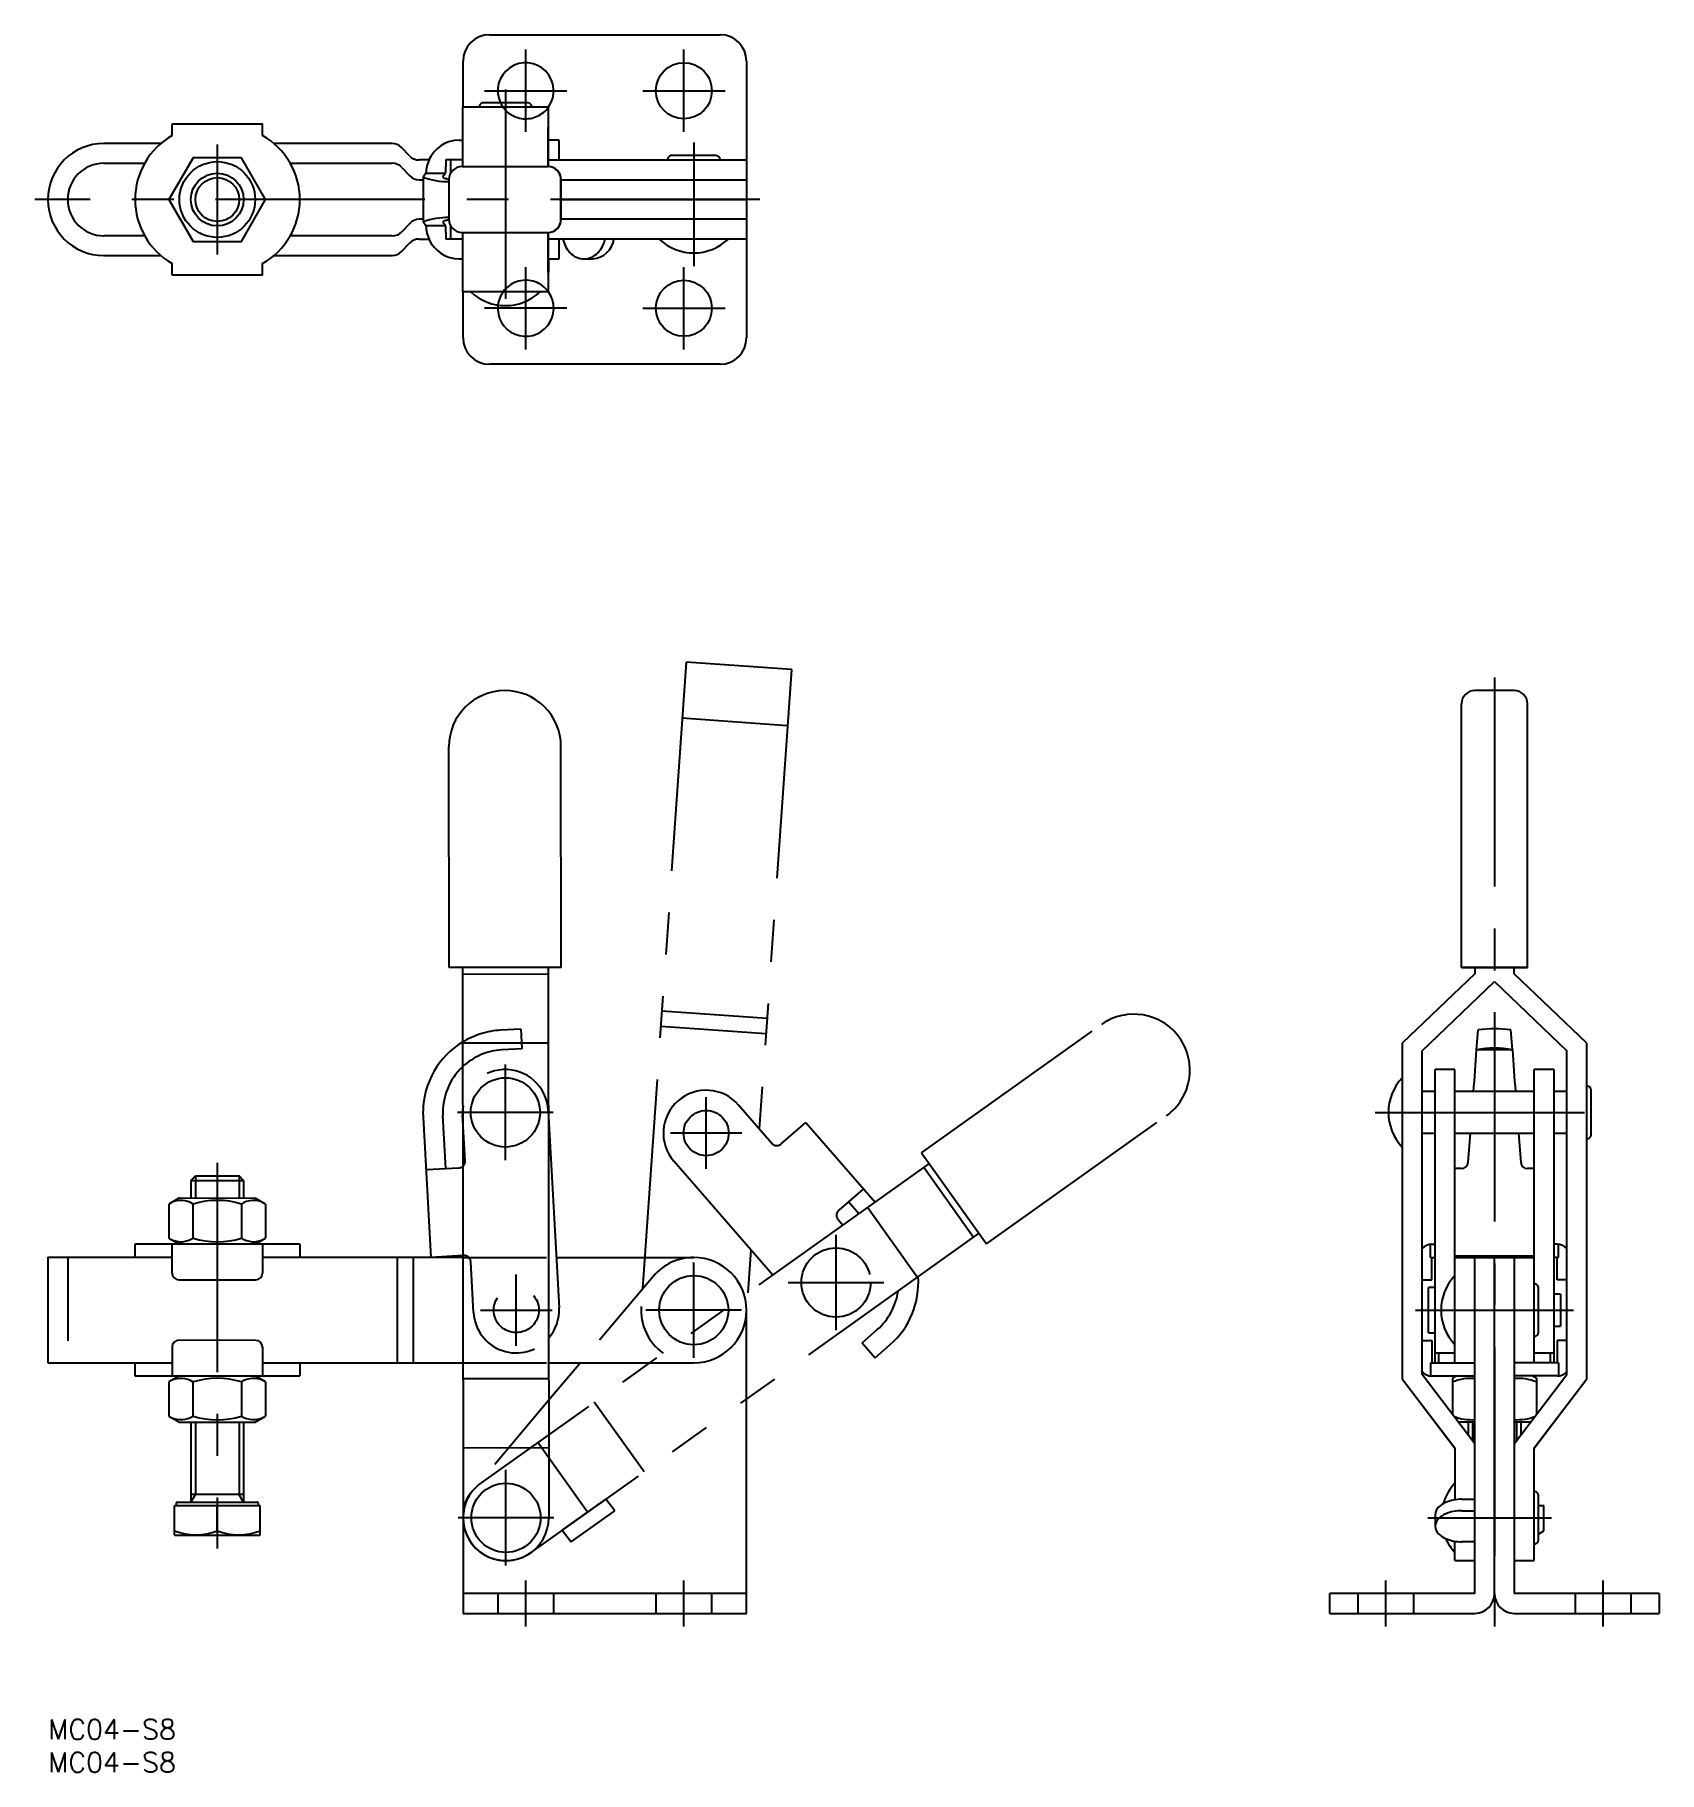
# Model space of a CAD drawing. Extents: x -71 to 175, y -39 to 225.
import ezdxf

# ---------------------------------------------------------------- set-up
doc = ezdxf.new("R2010")
doc.units = 0
for name, pattern in [('CENTER', [50.8, 31.75, -6.35, 6.35, -6.35]), ('DASHED', [19.05, 12.7, -6.35]), ('PHANTOM', [63.5, 31.75, -6.35, 6.35, -6.35, 6.35, -6.35])]:
    doc.linetypes.add(name, pattern=pattern)
doc.layers.get('0').update_dxf_attribs({"linetype": 'CONTINUOUS'})
doc.layers.add('CENTER', color=1, linetype='CENTER')
doc.styles.get("Standard").update_dxf_attribs({"font": 'txt.shx', "height": 3, "bigfont": 'bigfont.shx'})

msp = doc.modelspace()

# ---------------------------------------------------------------- linework, layer by layer
at = {"color": 7, "linetype": 'CONTINUOUS'}
for p, q in [((-2.5, 225), (32.5, 225)), ((-6.5, 214), (-6.5, 221)), ((36.5, 221), (36.5, 179)), ((-6.59, 214), (-6.6, 205)), ((6.47, 214), (-6.59, 214)), ((3.25, 214.67), (-3.4, 214.67)), ((6.41, 214), (6.4, 205)), ((6.48, 209), (6.47, 214)), ((-50.66, 211.5), (-36.94, 211.5)), ((-50.66, 209.7), (-50.66, 211.5)), ((-36.94, 209.7), (-36.94, 211.5)), ((6.4, 205), (6.41, 211)), ((6.47, 211), (6.41, 211)), ((6.48, 209), (6.47, 211)), ((-52.36, 208.5), (-61, 208.5)), ((-17.25, 208.5), (-35.21, 208.5)), ((-7.08, 209), (-6.6, 209)), ((8.06, 209), (6.41, 209)), ((8.06, 206), (8.06, 209)), ((-47.46, 206.35), (-51.13, 200)), ((-40.13, 206.35), (-47.46, 206.35)), ((-36.46, 200), (-40.13, 206.35)), ((-14.65, 206.62), (-15.85, 207.88)), ((-11.67, 206), (-13.15, 206)), ((-6.6, 206), (-9.12, 206)), ((-9.12, 206), (-9.12, 204.99)), ((-8.39, 206), (-8.39, 203.98)), ((6.4, 206), (36.5, 206)), ((31.83, 206.67), (25.18, 206.67)), ((-61, 205.5), (-54.82, 205.5)), ((-32.72, 205.5), (-17.25, 205.5)), ((-15.8, 204.88), (-14.6, 203.62)), ((-13.15, 203), (-12.58, 203)), ((-12.14, 204), (-12.58, 203.39)), ((-12.58, 203.39), (-12.58, 196.61)), ((-12.14, 204), (-9.17, 204)), ((-9.17, 204), (-9.57, 203.45)), ((-8.65, 203), (-8.65, 197)), ((-6.65, 205), (6.39, 205)), ((8.35, 197), (8.35, 203)), ((8.39, 203), (36.5, 203)), ((8.39, 197), (8.39, 203)), ((-51.13, 200), (-47.46, 193.65)), ((-40.13, 193.65), (-36.46, 200)), ((8.39, 200), (36.5, 200)), ((-14.6, 196.38), (-15.8, 195.12)), ((-12.58, 197), (-13.15, 197)), ((-12.14, 196), (-12.58, 196.61)), ((-9.17, 196), (-12.14, 196)), ((-9.17, 196), (-9.57, 196.55)), ((-8.39, 196.02), (-8.39, 194)), ((36.5, 197), (8.39, 197)), ((-54.82, 194.5), (-61, 194.5)), ((-47.46, 193.65), (-40.13, 193.65)), ((-17.25, 194.5), (-32.72, 194.5)), ((-15.85, 192.12), (-14.65, 193.38)), ((-13.15, 194), (-11.67, 194)), ((-9.12, 195), (-9.12, 194)), ((-6.6, 194), (-9.12, 194)), ((-6.65, 195), (6.39, 195)), ((-6.6, 195), (-6.59, 186)), ((6.4, 195), (6.41, 186)), ((6.41, 189), (6.4, 195)), ((36.5, 194), (6.4, 194)), ((8.06, 191), (8.06, 194)), ((-61, 191.5), (-52.36, 191.5)), ((-50.66, 188.5), (-50.66, 190.3)), ((-36.94, 188.5), (-36.94, 190.3)), ((-35.21, 191.5), (-17.25, 191.5)), ((-7.08, 191), (-6.6, 191)), ((6.41, 191), (8.06, 191)), ((6.47, 186), (6.48, 191)), ((6.48, 191), (6.47, 189)), ((11.84, 191), (13.2, 191)), ((-36.94, 188.5), (-50.66, 188.5)), ((6.47, 189), (6.41, 189)), ((6.47, 186), (-6.59, 186)), ((-6.5, 179), (-6.5, 186)), ((32.5, 175), (-2.5, 175)), ((153, 125.5), (147, 125.5)), ((145, 83.49), (145, 123.5)), ((155, 83.49), (155, 123.5)), ((-8.61, 83.49), (-8.65, 116.99)), ((8.39, 83.51), (8.35, 117.01)), ((8.39, 83.51), (-8.61, 83.49)), ((-6.61, 83.49), (-6.5, -0.01)), ((-6.61, 82.49), (6.39, 82.51)), ((6.39, 83.51), (6.5, 0.01)), ((147, 82.51), (136, 72.01)), ((147, 83.51), (147, 82.51)), ((153, 83.51), (147, 83.51)), ((147, 83.51), (153, 83.51)), ((153, 82.51), (153, 83.51)), ((164, 72.01), (153, 82.51)), ((139, 70.86), (150, 81.36)), ((139, 70.84), (150, 81.34)), ((150, 81.36), (161, 70.86)), ((150, 81.34), (150, 81.36)), ((150, 81.34), (161, 70.84)), ((147.27, 71), (147.53, 74.03)), ((152.73, 71), (152.47, 74.03)), ((6.41, 72.01), (-6.59, 71.99)), ((136, 72.01), (136, 21.08)), ((164, 21.08), (164, 72.01)), ((139, 21.73), (139, 70.86)), ((147.27, 71), (147.27, 70.98)), ((152.73, 70.98), (147.27, 70.98)), ((152.73, 71), (152.73, 70.98)), ((161, 21.73), (161, 70.86)), ((141, 23.51), (141, 68)), ((144, 68), (141, 68)), ((144, 23.51), (144, 68)), ((156, 23.51), (156, 68)), ((159, 68), (156, 68)), ((159, 68), (159, 23.51)), ((141, 64.65), (139, 64.65)), ((156, 64.65), (144, 64.65)), ((161, 64.65), (159, 64.65)), ((164.67, 58.17), (164.67, 64.82)), ((-11.36, 39.51), (-12.58, 61.68)), ((-9.12, 52.98), (-9.57, 61.02)), ((6.42, 61.68), (8.06, 31.86)), ((139, 58.35), (141, 58.35)), ((144, 58.35), (156, 58.35)), ((146, 53.89), (146.34, 58.35)), ((153.66, 58.35), (154, 53.89)), ((159, 58.35), (161, 58.35)), ((-12.09, 52.82), (-7.13, 53.09)), ((145, 52.98), (144, 52.98)), ((156, 52.98), (154.99, 52.98)), ((-47.8, 51.19), (-47.12, 51.86)), ((-47.8, 51.19), (-47.8, 48.51)), ((-47.8, 51.19), (-39.8, 51.19)), ((-47.12, 51.86), (-40.47, 51.86)), ((-39.8, 51.19), (-40.47, 51.86)), ((-39.8, 51.19), (-39.8, 48.51)), ((-49.55, 48.52), (-51.13, 47.6)), ((-51.13, 47.6), (-51.13, 42.43)), ((-49.55, 48.52), (-38.05, 48.51)), ((-47.46, 42.43), (-47.46, 47.6)), ((-40.13, 47.6), (-40.13, 42.43)), ((-36.46, 47.6), (-38.05, 48.51)), ((-36.46, 47.6), (-36.47, 42.43)), ((-51.13, 42.43), (-49.55, 41.52)), ((-38.05, 41.51), (-36.47, 42.43)), ((-31.3, 41.51), (-56.3, 41.52)), ((-56.3, 41.52), (-56.3, 39.52)), ((-50.66, 37.12), (-50.66, 41.52)), ((-36.94, 41.51), (-36.94, 37.11)), ((-31.3, 41.51), (-31.3, 39.51)), ((-6.55, 39.77), (-11.36, 39.51)), ((140.3, 39.51), (140.3, 41.5)), ((140.5, 41.51), (141, 41.51)), ((156, 39.67), (144, 39.67)), ((159.5, 41.51), (159, 41.51)), ((159.7, 39.51), (159.7, 41.5)), ((-69.5, 39.52), (-69.5, 23.52)), ((-69.5, 39.52), (-50.66, 39.52)), ((-6.55, 39.51), (-36.94, 39.51)), ((-16.45, 23.51), (-16.44, 39.51)), ((-14.06, 39.51), (-14.06, 23.51)), ((7.64, 39.5), (28.5, 39.5)), ((140.3, 39.51), (141, 39.51)), ((140.5, 36.11), (140.5, 39.51)), ((144, 39.5), (147, 39.5)), ((147, -11.5), (147, 39.51)), ((147, 39.51), (153, 39.51)), ((150, -11.5), (150, 39.51)), ((153, 39.51), (153, -11.5)), ((153, 39.5), (156, 39.5)), ((159.7, 39.51), (159, 39.51)), ((159.5, 36.11), (159.5, 39.51)), ((-49.66, 36.12), (-37.94, 36.11)), ((139, 36.11), (140.5, 36.11)), ((140, 28.08), (140, 34.93)), ((141, 34.93), (140, 34.93)), ((156.67, 28.17), (156.67, 34.83)), ((161, 36.11), (159.5, 36.11)), ((160, 33.93), (159, 33.93)), ((160, 33.93), (160, 29.08)), ((36.5, -14.5), (36.5, 31.5)), ((159, 29.08), (160, 29.08)), ((-37.94, 26.91), (-49.66, 26.92)), ((139, 26.91), (140.5, 26.91)), ((140, 28.08), (141, 28.08)), ((140.5, 26.91), (140.5, 23.51)), ((159.5, 26.91), (159.5, 23.51)), ((161, 26.91), (159.5, 26.91)), ((-50.66, 25.92), (-50.66, 21.52)), ((-36.94, 25.91), (-36.94, 21.51)), ((141, 25.01), (144, 25.01)), ((141.5, 25.01), (141.5, 23.51)), ((156, 25.01), (159, 25.01)), ((158.5, 23.51), (158.5, 25.01)), ((-69.5, 23.52), (-50.66, 23.52)), ((-56.3, 23.52), (-56.3, 21.52)), ((-56.3, 21.52), (-31.3, 21.51)), ((-49.55, 21.52), (-51.13, 20.6)), ((-36.47, 20.6), (-38.05, 21.51)), ((-36.94, 23.51), (-6.53, 23.51)), ((-31.3, 23.51), (-31.3, 21.51)), ((6.47, 21.1), (-6.53, 21.08)), ((6.47, 23.5), (28.5, 23.5)), ((11.3, 23.5), (6.48, 17.78)), ((136, 21.1), (144, 10.6)), ((147, 11.23), (139, 21.73)), ((140.3, 23.51), (147, 23.51)), ((140.3, 23.51), (140.3, 21.52)), ((140.5, 21.51), (147, 21.51)), ((144.25, 21.51), (143.65, 21.17)), ((143.65, 21.17), (143.65, 15.63)), ((159.7, 23.51), (153, 23.51)), ((153, 11.23), (161, 21.73)), ((159.5, 21.51), (153, 21.51)), ((156.35, 21.17), (155.75, 21.51)), ((156, 10.6), (164, 21.1)), ((156.35, 21.17), (156.35, 15.63)), ((159.7, 23.51), (159.7, 21.52)), ((-51.13, 20.6), (-51.14, 15.43)), ((-47.47, 15.43), (-47.47, 20.6)), ((-40.14, 20.6), (-40.14, 15.43)), ((-36.47, 20.6), (-36.47, 15.43)), ((136, 21.08), (144, 10.58)), ((156, 10.58), (164, 21.08)), ((-51.14, 15.43), (-49.55, 14.52)), ((-49.55, 14.52), (-38.05, 14.51)), ((-47.8, 14.51), (-47.81, 2.36)), ((-39.8, 14.51), (-39.81, 2.36)), ((-38.05, 14.51), (-36.47, 15.43)), ((147, 14.51), (144.5, 14.51)), ((146, 14.51), (146, 12.55)), ((155.5, 14.51), (153, 14.51)), ((154, 14.51), (154, 12.55)), ((6.49, 10.6), (-6.51, 10.58)), ((144, 10.6), (144, 2.73)), ((156, -6.5), (156, 10.6)), ((-39.81, 3.53), (-47.81, 3.54)), ((8.53, -1.9), (15.15, 2.81)), ((16.51, 1.07), (15.15, 2.81)), ((145.06, 2.81), (147, 2.81)), ((156.67, -3.33), (156.67, 3.32)), ((-50.31, -2.58), (-50.31, 1.87)), ((-50.31, 1.87), (-37.31, 1.86)), ((-50.06, 2.17), (-50.06, 1.87)), ((-49.86, 2.37), (-37.76, 2.36)), ((-43.81, -2), (-43.81, 1.86)), ((-37.56, 1.86), (-37.56, 2.16)), ((-37.31, -2.58), (-37.31, 1.86)), ((9.89, -3.64), (16.51, 1.07)), ((141, 0.46), (141, -1.29)), ((145.06, 1.07), (147, 1.07)), ((156.67, 1.86), (157.51, 1.86)), ((157.51, -2), (157.51, 1.86)), ((-50.31, -2.58), (-50.21, -2.63)), ((-50.21, -2.63), (-37.41, -2.64)), ((-37.41, -2.64), (-37.31, -2.58)), ((-6.5, 0), (-6.5, -14.5)), ((8.53, -1.9), (9.89, -3.64)), ((156.67, -2.48), (157.51, -2)), ((144, -6.5), (144, -3.56)), ((147, -3.64), (145.06, -3.64)), ((144, -6.5), (147, -6.5)), ((153, -6.5), (156, -6.5)), ((36.5, -11.5), (-6.5, -11.5)), ((147, -11.5), (125, -11.5)), ((125, -14.5), (125, -11.5)), ((175, -11.5), (153, -11.5)), ((175, -11.5), (175, -14.5)), ((-6.5, -14.5), (36.5, -14.5)), ((125, -14.5), (147, -14.5)), ((153, -14.5), (175, -14.5))]:
    msp.add_line(p, q, dxfattribs=at)
at = {"color": 3, "linetype": 'PHANTOM'}
for p, q in [((27.36, 129.82), (20.52, 32.06)), ((43.32, 128.7), (27.36, 129.82)), ((43.32, 128.7), (38.44, 59)), ((26.76, 121.34), (42.72, 120.22)), ((23.65, 76.89), (39.62, 75.78)), ((39.45, 73.4), (23.49, 74.51)), ((63.07, 55.38), (90.35, 74.82)), ((30.38, 52.94), (30.38, 63.79)), ((35.28, 62.63), (40.34, 56.82)), ((72.93, 41.54), (100.21, 60.98)), ((35.8, 58.36), (24.95, 58.36)), ((41.75, 56.72), (45.5, 59.98)), ((45.5, 59.98), (56, 47.89)), ((63.07, 55.38), (72.93, 41.54)), ((64.23, 53.75), (-3.77, 5.29)), ((40.48, 36.83), (25.47, 54.1)), ((63.41, 53.17), (70.96, 42.58)), ((54.24, 49.92), (50.49, 46.66)), ((52, 47.97), (53.57, 46.16)), ((50.39, 45.25), (51.12, 44.41)), ((62.41, 36.49), (54.86, 47.08)), ((71.77, 43.16), (3.77, -5.29)), ((50.08, 42.94), (50.08, 28.44)), ((37.16, 40.65), (36.7, 34.14)), ((42.83, 35.69), (57.33, 35.69)), ((54.03, 26.53), (56.35, 28.55)), ((54.03, 26.53), (56, 24.27)), ((56, 24.27), (58.31, 26.28)), ((20.95, 6.95), (13.4, 17.53)), ((12.4, 0.85), (4.85, 11.44))]:
    msp.add_line(p, q, dxfattribs=at)
at = {"color": 3, "linetype": 'DASHED'}
for p, q in [((2.26, 74.15), (-0.8, 73.98)), ((2.26, 74.15), (2.43, 71.15)), ((2.43, 71.15), (-0.64, 70.98)), ((-6.18, 54.14), (-6.57, 61.14)), ((6.41, 61.86), (6.42, 61.68)), ((-6.4, 39.78), (-6.55, 39.77)), ((-66.5, 39.52), (-66.5, 23.52)), ((-6.55, 39.51), (7.64, 39.5)), ((-4.92, 31.15), (-5.34, 38.84)), ((22.38, 36.65), (11.3, 23.5)), ((-6.53, 23.51), (6.47, 23.5)), ((6.48, 17.78), (-5.32, 3.77)), ((-6.5, 0.55), (-6.5, 0)), ((-1.25, -11.5), (-1.25, -14.5)), ((7.25, -14.5), (7.25, -11.5)), ((22.75, -11.5), (22.75, -14.5)), ((31.25, -14.5), (31.25, -11.5)), ((129.25, -11.5), (129.25, -14.5)), ((137.75, -14.5), (137.75, -11.5)), ((162.25, -11.5), (162.25, -14.5)), ((170.75, -14.5), (170.75, -11.5))]:
    msp.add_line(p, q, dxfattribs=at)
at = {"color": 1, "linetype": 'CENTER'}
for p, q in [((131.9, 61.5), (166.67, 61.5)), ((139.9, 31.5), (158.67, 31.5)), ((139.9, 0), (158.67, 0))]:
    msp.add_line(p, q, dxfattribs=at)
at = {"color": 3, "linetype": 'CONTINUOUS'}
for p, q in [((-47.12, 51.86), (-47.12, 48.51)), ((-40.47, 51.86), (-40.47, 48.51)), ((-47.13, 14.51), (-47.13, 3.54)), ((-40.48, 14.51), (-40.48, 3.54)), ((146.68, 14.51), (146.68, 11.66)), ((153.32, 14.51), (153.32, 11.66)), ((-47.81, 2.36), (-47.13, 3.54)), ((-39.81, 2.36), (-40.48, 3.54))]:
    msp.add_line(p, q, dxfattribs=at)
at = {"color": 7, "linetype": 'CONTINUOUS'}
for centre, radius in [((27, 216.5), 4.25), ((-43.8, 200), 5.75), ((-43.8, 200), 4), ((27, 183.5), 4.25), ((-0.08, 61.5), 5.25), ((28.5, 31.5), 5.25), ((0, 0), 5.25)]:
    msp.add_circle(centre, radius, dxfattribs=at)
at = {"color": 3, "linetype": 'CONTINUOUS'}
msp.add_circle((-43.8, 200), 3.32, dxfattribs=at)
at = {"color": 3, "linetype": 'PHANTOM'}
for centre, radius in [((30.38, 58.36), 3.43), ((50.08, 35.69), 5.25)]:
    msp.add_circle(centre, radius, dxfattribs=at)
at = {"color": 3, "linetype": 'DASHED'}
msp.add_circle((1.57, 31.51), 3.42, dxfattribs=at)
at = {"color": 7, "linetype": 'CONTINUOUS'}
for centre, radius, start, end in [((-2.5, 221), 4, 90, 180), ((32.5, 221), 4, 0, 90), ((3, 216.5), 4.25, 323.9681, 205.4302), ((-3.42, 214.02), 0.653, 88.9012, 181.9614), ((3.26, 214.02), 0.653, 358.0393, 91.098), ((-61, 200), 8.5, 90, 270), ((-45.08, 200), 11.19, 119.9109, 240.0891), ((-42.4, 200), 11.13, 299.3681, 60.6319), ((-17.3, 206.5), 2, 43.6468, 88.5679), ((-7.1, 204.01), 4.99, 89.8738, 156.4796), ((-13.2, 208), 2, 223.6064, 271.3916), ((-7.08, 204), 5.01, 156.454, 168.5229), ((25.16, 206.02), 0.653, 88.9014, 181.9613), ((31.83, 206), 0.675, 360, 90), ((-61, 200), 5.5, 90, 270), ((-17.25, 203.5), 2, 43.6469, 89.9999), ((-13.15, 205), 2, 223.6469, 269.9999), ((-8.84, 213.53), 10.8, 249.7637, 271.0138), ((-5.58, 203.52), 6.58, 167.0269, 175.8137), ((-9.52, 203.42), 0.0616, 143.3073, 216.695), ((-9.37, 203.54), 0.258, 219.6203, 246.5911), ((-9.05, 204.17), 0.957, 244.1935, 251.458), ((-8.58, 205.6), 2.47, 251.5686, 257.207), ((-14.59, 204.77), 5.47, 351.9074, 2.2695), ((-7.66, 209.68), 6.65, 257.2603, 261.4458), ((-6.65, 203), 2, 90, 180), ((6.35, 203), 2, 360, 90), ((6.39, 203), 2, 0, 90), ((-17.25, 196.5), 2, 270.0001, 316.3531), ((-13.15, 195), 2, 90, 136.3531), ((-8.84, 186.47), 10.8, 88.9862, 110.2363), ((-5.58, 196.48), 6.58, 184.1863, 192.9731), ((-9.52, 196.58), 0.0616, 143.305, 216.6927), ((-9.37, 196.46), 0.258, 113.4089, 140.3797), ((-9.05, 195.83), 0.957, 108.542, 115.8065), ((-8.58, 194.4), 2.47, 102.793, 108.4314), ((-14.65, 195.22), 5.53, 357.712, 8.0565), ((-7.66, 190.32), 6.65, 98.5542, 102.7397), ((-6.65, 197), 2, 180, 270), ((6.35, 197), 2, 270, 0), ((6.39, 197), 2, 270, 0), ((-13.2, 192), 2, 88.6084, 136.3936), ((-7.08, 196), 5.01, 191.4771, 203.546), ((-7.1, 195.99), 4.99, 203.5204, 270.1262), ((12.81, 194.86), 4.25, 191.7222, 223.6459), ((12.92, 194.49), 3.5, 274.4817, 351.9306), ((10.88, 194.86), 4.25, 316.3541, 348.2778), ((28.5, 199.51), 7.61, 226.3972, 313.6028), ((-17.3, 193.5), 2, 271.4321, 316.3532), ((11.84, 193.85), 2.85, 222.3522, 317.6478), ((-0.08, 191.51), 7.61, 226.3972, 313.6028), ((3, 183.5), 4.25, 173.4288, 36.0319), ((-2.5, 179), 4, 180, 270), ((32.5, 179), 4, 270, 0), ((-0.15, 117), 8.5, 0.0733, 180.0733), ((147, 123.5), 2, 90, 180), ((153, 123.5), 2, 0, 90), ((146.5, -307.31), 390.82, 89.9266, 90.2198), ((146.5, 475.23), 391.74, 269.7805, 270.073), ((153.5, -307.31), 390.82, 89.7802, 90.0734), ((153.5, 475.23), 391.74, 269.927, 270.2195), ((150, 53.94), 20.24, 83.0031, 96.9969), ((-0.08, 61.5), 12.5, 121.4054, 179.1734), ((150, 55.3), 15.94, 80.1371, 99.8629), ((-251.06, 96.02), 399.12, 355.4913, 356.4028), ((551.07, 96.03), 399.13, 183.5972, 184.5086), ((-0.08, 61.5), 9.5, 133.2469, 182.9039), ((141.51, 61.5), 7.61, 136.3972, 223.6028), ((164.02, 64.84), 0.653, 358.902, 91.9607), ((164.02, 58.16), 0.653, 268.0379, 1.0995), ((-7.18, 54.09), 1, 273.1459, 307.9066), ((145, 53.98), 0.999, 269.9616, 355.0566), ((155, 53.98), 0.999, 184.9434, 269.5022), ((-49.3, 44.83), 3.32, 56.4879, 116.4879), ((-43.8, 35.83), 12.33, 72.6869, 107.2909), ((-38.3, 44.83), 3.32, 63.4898, 123.4897), ((-49.3, 45.2), 3.32, 243.4897, 303.4898), ((-43.8, 54.2), 12.33, 252.6869, 287.2909), ((-38.3, 45.2), 3.32, 236.488, 296.488), ((140.5, 39.51), 2, 90, 138.5904), ((159.5, 39.51), 2, 41.4096, 90), ((-49.66, 37.12), 1, 179.9889, 269.9889), ((-37.94, 37.11), 1, 269.9889, 359.9889), ((28.5, 31.5), 8, 269.9889, 89.9889), ((149.51, 31.5), 7.61, 136.3972, 223.6028), ((156.02, 34.84), 0.653, 358.9014, 91.9613), ((1.57, 31.51), 6.5, 318.86, 3.1461), ((-49.66, 25.92), 1, 89.9889, 179.9889), ((-37.94, 25.91), 1, 359.9889, 89.9889), ((156, 28.17), 0.675, 270.0001, 360), ((-49.3, 17.83), 3.32, 56.4879, 116.4879), ((-43.8, 8.83), 12.33, 72.6868, 107.291), ((-38.3, 17.83), 3.32, 63.49, 123.4898), ((140.5, 23.51), 2, 221.4096, 270), ((146.51, 13.41), 7.74, 86.3839, 111.6975), ((153.49, 13.41), 7.74, 68.3025, 93.6161), ((159.5, 23.51), 2, 270, 318.5904), ((-49.3, 18.2), 3.32, 243.4898, 303.4899), ((-43.8, 27.2), 12.33, 252.6868, 287.2909), ((-38.3, 18.2), 3.32, 236.488, 296.488), ((146.5, 22.22), 7.34, 248.7868, 273.8762), ((153.5, 22.22), 7.34, 266.1238, 291.2132), ((149.51, 0), 7.61, 136.3972, 163.727), ((144.99, -3.36), 6.17, 89.3915, 113.1945), ((156.02, 3.34), 0.653, 358.9013, 91.9614), ((-49.86, 2.17), 0.2, 89.9889, 179.9886), ((-37.76, 2.16), 0.2, 359.9886, 89.9889), ((0, 0), 6.5, 180.0733, 0.0733), ((142.54, 0.46), 1.54, 131.9901, 180.0383), ((143.91, -0.8), 3.39, 113.3707, 135.0105), ((143.91, -2.54), 3.39, 113.3707, 135.0105), ((144.99, -5.1), 6.17, 89.3915, 113.1945), ((-47.05, 6.98), 9.55, 250.0907, 289.887), ((-40.55, 6.98), 9.55, 250.0907, 289.887), ((142.54, -1.29), 1.54, 131.9901, 228.0099), ((143.91, -0.03), 3.39, 224.9895, 246.6293), ((155.63, 0.84), 3.4, 287.934, 296.4796), ((144.99, 2.52), 6.17, 246.8055, 270.6085), ((149.51, 0), 7.61, 204.5069, 223.6028), ((156, -3.33), 0.675, 270, 0), ((147, -11.5), 3, 270, 360), ((153, -11.5), 3, 180, 270)]:
    msp.add_arc(centre, radius, start, end, dxfattribs=at)
at = {"color": 3, "linetype": 'DASHED'}
for centre, radius, start, end in [((3, 216.5), 4.25, 205.4302, 323.9681), ((3, 183.5), 4.25, 36.0319, 173.4288), ((-0.08, 61.5), 12.5, 93.3092, 121.4056), ((-0.08, 61.5), 9.5, 93.3832, 133.2467), ((-0.08, 61.5), 6.5, 3.1461, 183.1461), ((-7.18, 54.09), 1, 307.9066, 3.1461), ((-6.34, 38.78), 1, 3.1461, 93.146), ((28.5, 31.5), 8, 89.9889, 139.886), ((1.57, 31.51), 6.5, 183.1461, 318.86), ((-1.5, 0.55), 5, 139.886, 180)]:
    msp.add_arc(centre, radius, start, end, dxfattribs=at)
at = {"color": 3, "linetype": 'PHANTOM'}
for centre, radius, start, end in [((95.28, 67.9), 8.5, 305.4743, 125.4743), ((30.38, 58.36), 6.5, 40.9938, 220.9938), ((41.09, 57.47), 1, 220.9938, 310.9938), ((51.15, 45.9), 1, 130.9938, 220.9938), ((50.08, 35.69), 9.5, 311.2308, 352.3008), ((50.08, 35.69), 12.5, 311.1571, 4.1422), ((28.5, 31.5), 8, 176, 234.5399), ((0, 0), 6.5, 125.4743, 305.4743)]:
    msp.add_arc(centre, radius, start, end, dxfattribs=at)
at = {"layer": 'CENTER', "color": 1, "linetype": 'CENTER'}
for p, q in [((3, 210.25), (3, 222.75)), ((27, 210.25), (27, 222.75)), ((-3.25, 216.5), (9.25, 216.5)), ((-0.08, 216.67), (-0.08, 181.9)), ((20.75, 216.5), (33.25, 216.5)), ((-43.8, 208.35), (-43.8, 191.65)), ((28.5, 208.67), (28.5, 189.9)), ((38.5, 200), (-71.5, 200)), ((3, 177.25), (3, 189.75)), ((27, 177.25), (27, 189.75)), ((9.25, 183.5), (-3.25, 183.5)), ((20.75, 183.5), (33.25, 183.5)), ((150, 127.5), (150, -16.5)), ((-0.08, 54.25), (-0.08, 68.75)), ((7.17, 61.5), (-7.33, 61.5)), ((-43.8, 53.86), (-43.81, -4.64)), ((1.57, 26.08), (1.57, 36.93)), ((28.5, 24.25), (28.5, 38.75)), ((-3.85, 31.51), (7, 31.51)), ((35.75, 31.5), (21.25, 31.5)), ((138, 31.51), (162, 31.51)), ((0, -7.25), (0, 7.25)), ((7.25, 0), (-7.25, 0)), ((3, -16.5), (3, -9.5)), ((27, -16.5), (27, -9.5)), ((133.5, -16.5), (133.5, -9.5)), ((166.5, -16.5), (166.5, -9.5))]:
    msp.add_line(p, q, dxfattribs=at)

# ---------------------------------------------------------------- texts
at = {"color": 7, "linetype": 'CONTINUOUS'}
for p in [(-69.49, -33.61), (-69.49, -38.61)]:
    msp.add_text('MC04-S8', height=3, dxfattribs=at).set_placement(p)

doc.saveas('drawing.dxf')
